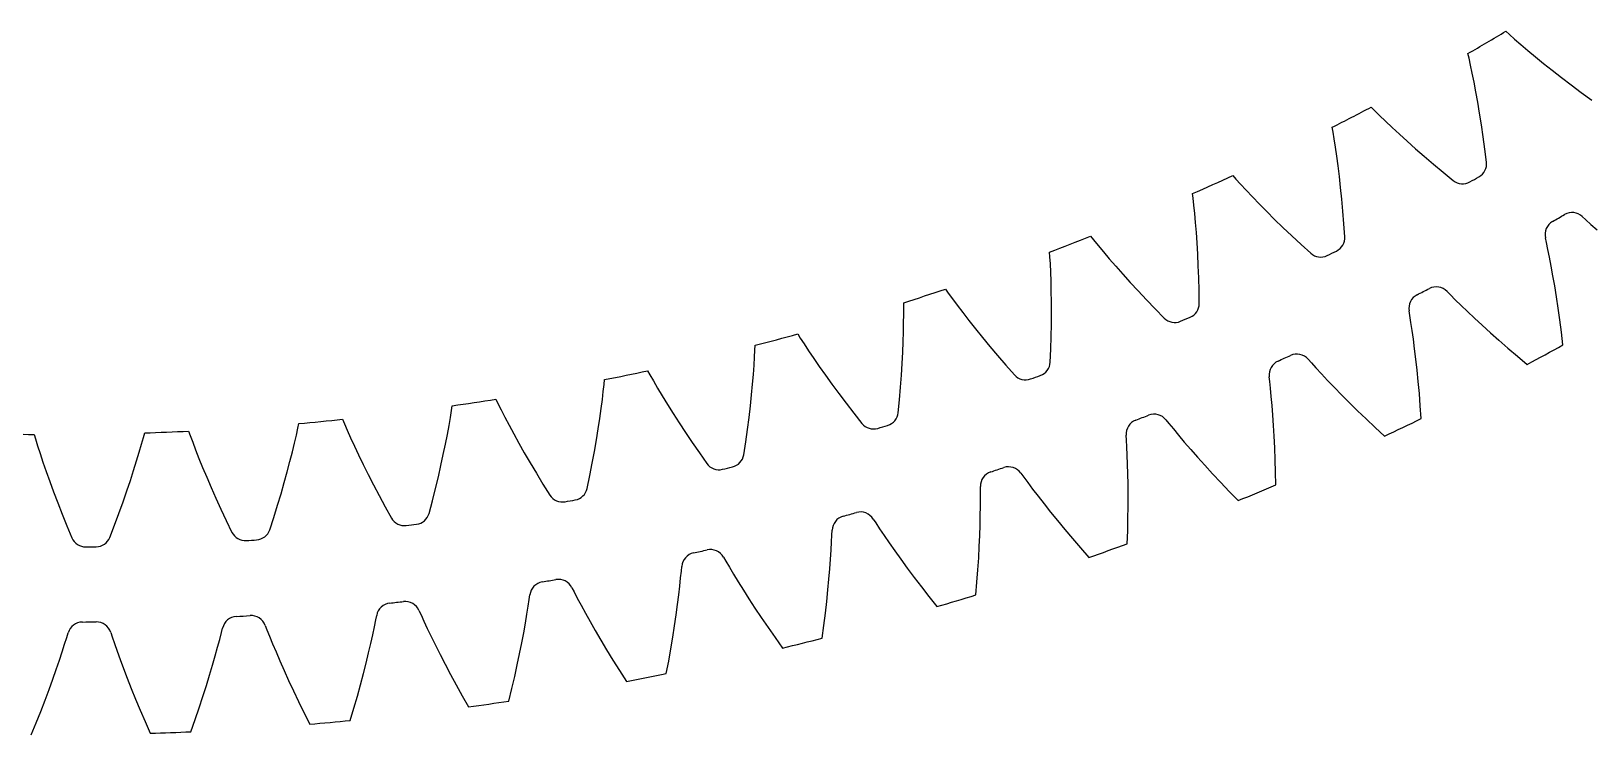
# Model space of a CAD drawing. Header units: millimetres. Extents: x -125 to 125, y -125 to 125.
# Drawn here: x -0.8 to 61.6, y -125 to -96.9 of the extents above; entities that cross this region are included whole.
import ezdxf

# ---------------------------------------------------------------- set-up
doc = ezdxf.new("R2010")
doc.units = ezdxf.units.MM

msp = doc.modelspace()

# ---------------------------------------------------------------- linework, layer by layer
at = {"layer": 'thin_ring_external'}
for p, q in [((61.199937, -104.300187), (61.342035, -104.425759)), ((61.342035, -104.425759), (61.547562, -104.610651)), ((61.547562, -104.610651), (61.790059, -104.825276)), ((59.764342, -105.33664), (59.726643, -105.150794)), ((59.8217, -105.607078), (59.764342, -105.33664)), ((59.886322, -105.924399), (59.8217, -105.607078)), ((59.954886, -106.277235), (59.886322, -105.924399)), ((60.025402, -106.659607), (59.954886, -106.277235)), ((60.096471, -107.067753), (60.025402, -106.659607)), ((60.167015, -107.499061), (60.096471, -107.067753)), ((55.794476, -107.289038), (55.929977, -107.421702)), ((55.929977, -107.421702), (56.125795, -107.616847)), ((56.125795, -107.616847), (56.357017, -107.843574)), ((56.357017, -107.843574), (56.615906, -108.092914)), ((60.236164, -107.951598), (60.167015, -107.499061)), ((54.307832, -108.250837), (54.279671, -108.063309)), ((54.351306, -108.523851), (54.307832, -108.250837)), ((56.615906, -108.092914), (56.898526, -108.359948)), ((56.898526, -108.359948), (57.202479, -108.641456)), ((60.303186, -108.423872), (60.236164, -107.951598)), ((60.367452, -108.914688), (60.303186, -108.423872)), ((54.399641, -108.844058), (54.351306, -108.523851)), ((54.450099, -109.199934), (54.399641, -108.844058)), ((57.202479, -108.641456), (57.526158, -108.935113)), ((57.526158, -108.935113), (57.868415, -109.239139)), ((60.428407, -109.423067), (60.367452, -108.914688)), ((54.501, -109.585408), (54.450099, -109.199934)), ((54.551135, -109.996651), (54.501, -109.585408)), ((57.868415, -109.239139), (58.228394, -109.552108)), ((58.228394, -109.552108), (58.605436, -109.872842)), ((50.243453, -109.997985), (50.372003, -110.137394)), ((50.372003, -110.137394), (50.557602, -110.342284)), ((50.557602, -110.342284), (50.776945, -110.580521)), ((54.599565, -110.430998), (54.551135, -109.996651)), ((58.605436, -109.872842), (58.999019, -110.200344)), ((48.709638, -110.88262), (48.691089, -110.693898)), ((48.739115, -111.157498), (48.709638, -110.88262)), ((50.776945, -110.580521), (51.022765, -110.842755)), ((51.022765, -110.842755), (51.291381, -111.123872)), ((54.645517, -110.886476), (54.599565, -110.430998)), ((54.688337, -111.361555), (54.645517, -110.886476)), ((48.771038, -111.479755), (48.739115, -111.157498)), ((48.803259, -111.837743), (48.771038, -111.479755)), ((51.291381, -111.123872), (51.580564, -111.420532)), ((51.580564, -111.420532), (51.888827, -111.730333)), ((54.727457, -111.855013), (54.688337, -111.361555)), ((48.83441, -112.225314), (48.803259, -111.837743)), ((48.863482, -112.63858), (48.83441, -112.225314)), ((51.888827, -111.730333), (52.215113, -112.051439)), ((52.215113, -112.051439), (52.558643, -112.38238)), ((54.762374, -112.365842), (54.727457, -111.855013)), ((44.561351, -112.41996), (44.682615, -112.565751)), ((44.682615, -112.565751), (44.85751, -112.77985)), ((44.85751, -112.77985), (45.064402, -113.028976)), ((48.889671, -113.074833), (48.863482, -112.63858)), ((52.558643, -112.38238), (52.918816, -112.721947)), ((52.918816, -112.721947), (53.295163, -113.069119)), ((42.984367, -113.225123), (42.975478, -113.0357)), ((42.99977, -113.501148), (42.984367, -113.225123)), ((45.064402, -113.028976), (45.296512, -113.303419)), ((45.296512, -113.303419), (45.550424, -113.597885)), ((48.912306, -113.532063), (48.889671, -113.074833)), ((43.015196, -113.824614), (42.99977, -113.501148)), ((43.029096, -114.183781), (43.015196, -113.824614)), ((45.550424, -113.597885), (45.824082, -113.908924)), ((45.824082, -113.908924), (46.116123, -114.234062)), ((48.930812, -114.00871), (48.912306, -113.532063)), ((48.944685, -114.503521), (48.930812, -114.00871)), ((38.762993, -114.548643), (38.876655, -114.700436)), ((38.876655, -114.700436), (39.04039, -114.923186)), ((43.040417, -114.572436), (43.029096, -114.183781)), ((43.04835, -114.986648), (43.040417, -114.572436)), ((46.116123, -114.234062), (46.425589, -114.571409)), ((46.425589, -114.571409), (46.751772, -114.919459)), ((48.953473, -115.015466), (48.944685, -114.503521)), ((37.146954, -115.272235), (37.147749, -115.082605)), ((37.148243, -115.548686), (37.146954, -115.272235)), ((39.04039, -114.923186), (39.234292, -115.182552)), ((39.234292, -115.182552), (39.452086, -115.468488)), ((43.052229, -115.423669), (43.04835, -114.986648)), ((46.751772, -114.919459), (47.094136, -115.276974)), ((47.094136, -115.276974), (47.452266, -115.642909)), ((37.142675, -116.231926), (37.147133, -115.872518)), ((37.147133, -115.872518), (37.148243, -115.548686)), ((39.452086, -115.468488), (39.690631, -115.775535)), ((39.690631, -115.775535), (39.94805, -116.100142)), ((43.045632, -116.358428), (43.051488, -115.881458)), ((43.051488, -115.881458), (43.052229, -115.423669)), ((32.863508, -116.378482), (32.96927, -116.535881)), ((32.96927, -116.535881), (33.121418, -116.766701)), ((37.134137, -116.620652), (37.142675, -116.231926)), ((39.94805, -116.100142), (40.223108, -116.439767)), ((40.223108, -116.439767), (40.514945, -116.792475)), ((43.034222, -116.853302), (43.045632, -116.358428)), ((31.199801, -117.29477), (31.212629, -117.018614)), ((31.212629, -117.018614), (31.223106, -116.829273)), ((33.121418, -116.766701), (33.301823, -117.035629)), ((33.301823, -117.035629), (33.504733, -117.332313)), ((37.102468, -117.471378), (37.120909, -117.034728)), ((37.120909, -117.034728), (37.134137, -116.620652)), ((40.514945, -116.792475), (40.822931, -117.156726)), ((40.822931, -117.156726), (41.146594, -117.531257)), ((43.016858, -117.365028), (43.034222, -116.853302)), ((31.159354, -117.976835), (31.182157, -117.618123)), ((31.182157, -117.618123), (31.199801, -117.29477)), ((33.504733, -117.332313), (33.727289, -117.65114)), ((33.727289, -117.65114), (33.967797, -117.988467)), ((37.078353, -117.928532), (37.102468, -117.471378)), ((41.146594, -117.531257), (41.485571, -117.915001)), ((25.169962, -118.734846), (25.196874, -118.459706)), ((25.196874, -118.459706), (25.217005, -118.271146)), ((26.878285, -117.904704), (26.975873, -118.067297)), ((26.975873, -118.067297), (27.116036, -118.305585)), ((27.116036, -118.305585), (27.282474, -118.583373)), ((31.096624, -118.777479), (31.130978, -118.364618)), ((31.130978, -118.364618), (31.159354, -117.976835)), ((33.967797, -117.988467), (34.225156, -118.341694)), ((34.225156, -118.341694), (34.498603, -118.708843)), ((37.011487, -118.898227), (37.048151, -118.404581)), ((37.048151, -118.404581), (37.078353, -117.928532)), ((25.094741, -119.413956), (25.135831, -119.056877)), ((25.135831, -119.056877), (25.169962, -118.734846)), ((27.282474, -118.583373), (27.46997, -118.890032)), ((27.46997, -118.890032), (27.675956, -119.219806)), ((31.055912, -119.212617), (31.096624, -118.777479)), ((34.498603, -118.708843), (34.787588, -119.088345)), ((34.787588, -119.088345), (35.091705, -119.478913)), ((36.968017, -119.408399), (37.011487, -118.898227)), ((19.074458, -119.865157), (19.115383, -119.591749)), ((19.115383, -119.591749), (19.145116, -119.404463)), ((20.822939, -119.123325), (20.912098, -119.290689)), ((20.912098, -119.290689), (21.039911, -119.535823)), ((21.039911, -119.535823), (21.191949, -119.821748)), ((25.046601, -119.799785), (25.094741, -119.413956)), ((27.675956, -119.219806), (27.898927, -119.568973)), ((27.898927, -119.568973), (28.137914, -119.93488)), ((30.954016, -120.141829), (31.008486, -119.667944)), ((31.008486, -119.667944), (31.055912, -119.212617)), ((35.091705, -119.478913), (35.410646, -119.879465)), ((12.984023, -120.411791), (13.02328, -120.226268)), ((14.713269, -120.031167), (14.793766, -120.202865)), ((14.793766, -120.202865), (14.908896, -120.454205)), ((18.964659, -120.53954), (19.023928, -120.185024)), ((19.023928, -120.185024), (19.074458, -119.865157)), ((21.191949, -119.821748), (21.363542, -120.137579)), ((21.363542, -120.137579), (21.552421, -120.477441)), ((24.928334, -120.642844), (24.991212, -120.210353)), ((24.991212, -120.210353), (25.046601, -119.799785)), ((28.137914, -119.93488), (28.392257, -120.315513)), ((28.392257, -120.315513), (28.661488, -120.709276)), ((30.892193, -120.632959), (30.954016, -120.141829)), ((0.635764, -121.108134), (0.693738, -120.927582)), ((2.394813, -120.905857), (2.457379, -121.084869)), ((6.750192, -121.185501), (6.818788, -120.917693)), ((6.818788, -120.917693), (6.867467, -120.734416)), ((8.565214, -120.625861), (8.636838, -120.801446)), ((8.636838, -120.801446), (8.738984, -121.058337)), ((12.862393, -120.999623), (12.92919, -120.682753)), ((12.92919, -120.682753), (12.984023, -120.411791)), ((14.908896, -120.454205), (15.046135, -120.74752)), ((15.046135, -120.74752), (15.201378, -121.071702)), ((18.8206, -121.329611), (18.896881, -120.922407)), ((18.896881, -120.922407), (18.964659, -120.53954)), ((21.552421, -120.477441), (21.757272, -120.837538)), ((21.757272, -120.837538), (21.977264, -121.215171)), ((24.857721, -121.095155), (24.928334, -120.642844)), ((28.661488, -120.709276), (28.945266, -121.114863)), ((30.822731, -121.140246), (30.892193, -120.632959)), ((0.454817, -121.680496), (0.553583, -121.37209)), ((0.553583, -121.37209), (0.635764, -121.108134)), ((2.457379, -121.084869), (2.546274, -121.346641)), ((2.546274, -121.346641), (2.652884, -121.652423)), ((6.572186, -121.845169), (6.667302, -121.498547)), ((6.667302, -121.498547), (6.750192, -121.185501)), ((8.738984, -121.058337), (8.861068, -121.358277)), ((8.861068, -121.358277), (8.999556, -121.689962)), ((12.697861, -121.729557), (12.7851, -121.350649)), ((12.7851, -121.350649), (12.862393, -120.999623)), ((15.201378, -121.071702), (15.372657, -121.420765)), ((15.372657, -121.420765), (15.558854, -121.790852)), ((18.735721, -121.758328), (18.8206, -121.329611)), ((21.977264, -121.215171), (22.211839, -121.608294)), ((24.692306, -122.052974), (24.779125, -121.565642)), ((24.779125, -121.565642), (24.857721, -121.095155)), ((28.945266, -121.114863), (29.243338, -121.531178)), ((0.216699, -122.389843), (0.342126, -122.021809)), ((0.342126, -122.021809), (0.454817, -121.680496)), ((2.652884, -121.652423), (2.774255, -121.990747)), ((2.774255, -121.990747), (2.90904, -122.355458)), ((6.348301, -122.616429), (6.465714, -122.219128)), ((6.465714, -122.219128), (6.572186, -121.845169)), ((8.999556, -121.689962), (9.152788, -122.047315)), ((9.152788, -122.047315), (9.319845, -122.426427)), ((12.494229, -122.556158), (12.600888, -122.132335)), ((12.600888, -122.132335), (12.697861, -121.729557)), ((15.558854, -121.790852), (15.759277, -122.179225)), ((15.759277, -122.179225), (15.973474, -122.583813)), ((18.539588, -122.672303), (18.642105, -122.206444)), ((18.642105, -122.206444), (18.735721, -121.758328)), ((22.211839, -121.608294), (22.460613, -122.01529)), ((22.460613, -122.01529), (22.723311, -122.434838)), ((24.597032, -122.556053), (24.692306, -122.052974)), ((-0.070175, -123.191367), (0.079152, -122.780631)), ((0.079152, -122.780631), (0.216699, -122.389843)), ((2.90904, -122.355458), (3.056522, -122.742606)), ((3.056522, -122.742606), (3.21629, -123.149394)), ((6.220141, -123.034254), (6.348301, -122.616429)), ((9.319845, -122.426427), (9.500176, -122.824527)), ((9.500176, -122.824527), (9.693435, -123.239524)), ((12.377854, -122.998909), (12.494229, -122.556158)), ((15.973474, -122.583813), (16.201141, -123.002981)), ((18.427999, -123.154567), (18.539588, -122.672303)), ((22.723311, -122.434838), (22.999738, -122.86583)), ((-0.231099, -123.61994), (-0.070175, -123.191367)), ((3.21629, -123.149394), (3.388107, -123.573718)), ((5.931816, -123.923459), (6.08131, -123.470485)), ((6.08131, -123.470485), (6.220141, -123.034254)), ((9.693435, -123.239524), (9.899403, -123.66977)), ((12.115615, -123.934863), (12.251684, -123.458926)), ((12.251684, -123.458926), (12.377854, -122.998909)), ((16.201141, -123.002981), (16.442074, -123.435395)), ((16.442074, -123.435395), (16.696134, -123.879938)), ((18.307161, -123.652124), (18.427999, -123.154567)), ((-0.587426, -124.524268), (-0.403527, -124.06469)), ((-0.403527, -124.06469), (-0.231099, -123.61994)), ((3.388107, -123.573718), (3.571838, -124.013919)), ((3.571838, -124.013919), (3.767413, -124.468651)), ((5.771623, -124.391828), (5.931816, -123.923459)), ((9.899403, -123.66977), (10.117942, -124.113922)), ((11.96953, -124.425602), (12.115615, -123.934863)), ((-0.782799, -124.997549), (-0.587426, -124.524268)), ((3.767413, -124.468651), (3.97481, -124.936788)), ((5.600671, -124.874467), (5.771623, -124.391828)), ((10.117942, -124.113922), (10.348971, -124.570859))]:
    msp.add_line(p, q, dxfattribs=at)
for centre, radius, start, end in [((60.78897, -104.737344), 0.6, 46.76868, 120.13064), ((60.310715, -105.013464), 0.6, 119.86936, 193.23132), ((0, 0), 120.5, 299.86936, 300.13064), ((0, 0), 120.5, 296.94253, 297.203811), ((55.361723, -107.704641), 0.6, 43.841851, 117.203811), ((54.869993, -107.955981), 0.6, 116.94253, 190.30449), ((0, 0), 125, 298.163689, 298.909482), ((49.286122, -110.616853), 0.6, 114.015701, 187.377661), ((0, 0), 120.5, 294.015701, 294.276982), ((49.790044, -110.390948), 0.6, 40.915022, 114.276982), ((0, 0), 120.5, 291.088872, 291.350153), ((44.088469, -112.789259), 0.6, 37.988193, 111.350153), ((43.573669, -112.989138), 0.6, 111.088872, 184.450832), ((0, 0), 125, 295.23686, 295.982652), ((37.747537, -115.066648), 0.6, 108.162042, 181.524003), ((0, 0), 120.5, 288.162042, 288.423323), ((38.271871, -114.893315), 0.6, 35.061363, 108.423323), ((0, 0), 125, 292.310031, 293.055823), ((31.822926, -116.843962), 0.6, 105.235213, 178.597173), ((0, 0), 120.5, 285.235213, 285.496494), ((32.355427, -116.697628), 0.6, 32.134534, 105.496494), ((25.815293, -118.316443), 0.6, 102.308384, 175.670344), ((0, 0), 120.5, 282.308384, 282.569665), ((26.354571, -118.19749), 0.6, 29.207705, 102.569665), ((0, 0), 125, 289.383201, 290.128994), ((19.740311, -119.48025), 0.6, 99.381555, 172.743515), ((0, 0), 120.5, 279.381555, 279.642836), ((20.284959, -119.388988), 0.6, 26.280875, 99.642836), ((0, 0), 120.5, 276.454725, 276.716006), ((14.162425, -120.269014), 0.6, 23.354046, 96.716006), ((0, 0), 125, 286.456372, 287.202165), ((7.451828, -120.87051), 0.6, 93.527896, 166.889856), ((0, 0), 120.5, 273.527896, 273.789177), ((8.002944, -120.835272), 0.6, 20.427217, 93.789177), ((13.613828, -120.332347), 0.6, 96.454725, 169.816686), ((1.270388, -121.093336), 0.6, 90.601067, 163.963027), ((0, 0), 120.5, 270.601067, 270.862348), ((1.822584, -121.086284), 0.6, 17.500388, 90.862348), ((0, 0), 125, 283.529543, 284.275335), ((0, 0), 125, 280.602714, 281.348506), ((0, 0), 125, 277.675884, 278.421677), ((0, 0), 125, 274.749055, 275.494847), ((0, 0), 125, 271.822226, 272.568018)]:
    msp.add_arc(centre, radius, start, end, dxfattribs=at)
at = {"layer": 'thin_ring_internal'}
for p, q in [((58.143689, -96.893299), (58.286368, -97.02119)), ((58.286368, -97.02119), (58.496727, -97.207108)), ((58.496727, -97.207108), (58.7451, -97.422753)), ((56.673214, -97.972234), (56.630389, -97.785475)), ((58.7451, -97.422753), (59.023164, -97.659461)), ((59.023164, -97.659461), (59.326675, -97.912451)), ((56.734045, -98.246308), (56.673214, -97.972234)), ((56.802484, -98.568035), (56.734045, -98.246308)), ((59.326675, -97.912451), (59.653042, -98.178576)), ((59.653042, -98.178576), (60.000524, -98.455556)), ((60.000524, -98.455556), (60.367872, -98.741632)), ((56.874976, -98.925938), (56.802484, -98.568035)), ((56.949396, -99.31399), (56.874976, -98.925938)), ((60.367872, -98.741632), (60.754151, -99.035393)), ((60.754151, -99.035393), (61.158637, -99.335668)), ((57.024243, -99.728401), (56.949396, -99.31399)), ((57.098364, -100.166542), (57.024243, -99.728401)), ((61.158637, -99.335668), (61.579169, -99.642439)), ((52.76566, -99.923897), (52.901142, -100.059388)), ((52.901142, -100.059388), (53.101035, -100.256516)), ((53.101035, -100.256516), (53.337261, -100.485403)), ((57.170828, -100.62647), (57.098364, -100.166542)), ((51.23846, -100.92092), (51.205897, -100.732101)), ((51.284233, -101.197907), (51.23846, -100.92092)), ((53.337261, -100.485403), (53.601984, -100.736942)), ((53.601984, -100.736942), (53.891226, -101.006129)), ((53.891226, -101.006129), (54.202573, -101.28968)), ((57.24085, -101.106682), (57.170828, -100.62647)), ((51.335, -101.522891), (51.284233, -101.197907)), ((51.38784, -101.884219), (51.335, -101.522891)), ((54.202573, -101.28968), (54.534411, -101.585222)), ((54.534411, -101.585222), (54.885589, -101.890932)), ((57.307756, -101.605978), (57.24085, -101.106682)), ((57.372578, -102.12246), (57.307756, -101.605978)), ((51.440957, -102.275756), (51.38784, -101.884219)), ((54.885589, -101.890932), (55.255249, -102.20535)), ((55.255249, -102.20535), (55.642733, -102.527265)), ((47.230158, -102.656282), (47.358038, -102.79897)), ((47.358038, -102.79897), (47.546868, -103.006719)), ((51.493062, -102.693636), (51.440957, -102.275756)), ((51.543146, -103.135171), (51.493062, -102.693636)), ((55.642733, -102.527265), (56.045885, -102.856543)), ((45.65079, -103.568419), (45.628587, -103.378102)), ((47.546868, -103.006719), (47.770242, -103.248165)), ((47.770242, -103.248165), (48.020833, -103.513785)), ((48.020833, -103.513785), (48.294944, -103.798366)), ((51.590385, -103.598369), (51.543146, -103.135171)), ((45.681369, -103.847491), (45.65079, -103.568419)), ((45.714313, -104.174763), (45.681369, -103.847491)), ((48.294944, -103.798366), (48.590343, -104.098496)), ((48.590343, -104.098496), (48.905546, -104.411718)), ((51.634079, -104.081689), (51.590385, -103.598369)), ((51.673619, -104.583894), (51.634079, -104.081689)), ((45.747342, -104.538437), (45.714313, -104.174763)), ((45.778999, -104.932291), (45.747342, -104.538437)), ((48.905546, -104.411718), (49.239505, -104.73615)), ((49.239505, -104.73615), (49.591443, -105.070285)), ((51.71014, -105.103145), (51.673619, -104.583894)), ((41.553702, -105.0823), (41.6736, -105.231759)), ((41.6736, -105.231759), (41.850803, -105.44951)), ((45.808205, -105.352393), (45.778999, -104.932291)), ((45.834103, -105.796004), (45.808205, -105.352393)), ((49.591443, -105.070285), (49.96077, -105.41288)), ((39.92688, -105.906828), (39.915103, -105.715583)), ((39.942173, -106.187154), (39.92688, -105.906828)), ((41.850803, -105.44951), (42.060658, -105.702794)), ((42.060658, -105.702794), (42.29637, -105.981702)), ((42.29637, -105.981702), (42.554531, -106.280827)), ((45.855976, -106.261091), (45.834103, -105.796004)), ((49.96077, -105.41288), (50.345339, -105.763682)), ((39.957196, -106.515736), (39.942173, -106.187154)), ((39.970316, -106.880672), (39.957196, -106.515736)), ((42.554531, -106.280827), (42.833099, -106.596641)), ((42.833099, -106.596641), (43.130727, -106.926609)), ((45.873211, -106.746075), (45.855976, -106.261091)), ((35.753234, -107.194712), (35.864791, -107.350495)), ((39.980417, -107.275666), (39.970316, -106.880672)), ((43.130727, -106.926609), (43.446471, -107.268794)), ((45.885268, -107.24969), (45.873211, -106.746075)), ((45.893378, -107.770161), (45.885268, -107.24969)), ((34.083812, -107.92917), (34.082497, -107.737567)), ((35.864791, -107.350495), (36.029838, -107.577598)), ((36.029838, -107.577598), (36.225549, -107.841964)), ((36.225549, -107.841964), (36.445678, -108.133328)), ((39.986639, -107.696736), (39.980417, -107.275666)), ((39.988273, -108.1411), (39.986639, -107.696736)), ((43.446471, -107.268794), (43.779637, -107.621649)), ((43.779637, -107.621649), (44.129704, -107.983902)), ((34.080831, -108.538825), (34.083775, -108.209913)), ((34.083775, -108.209913), (34.083812, -107.92917)), ((36.445678, -108.133328), (36.687119, -108.446105)), ((36.687119, -108.446105), (36.948025, -108.77666)), ((39.984716, -108.606687), (39.988273, -108.1411)), ((44.129704, -107.983902), (44.494542, -108.355182)), ((29.846064, -108.987212), (29.948947, -109.148855)), ((34.062519, -109.298889), (34.074003, -108.903932)), ((34.074003, -108.903932), (34.080831, -108.538825)), ((36.948025, -108.77666), (37.22719, -109.122389)), ((37.22719, -109.122389), (37.523776, -109.481305)), ((39.959977, -109.595411), (39.97544, -109.091889)), ((39.97544, -109.091889), (39.984716, -108.606687)), ((28.123657, -109.90973), (28.139025, -109.629409)), ((28.139025, -109.629409), (28.148175, -109.43802)), ((29.948947, -109.148855), (30.101346, -109.384633)), ((30.101346, -109.384633), (30.282328, -109.659292)), ((30.282328, -109.659292), (30.486218, -109.962242)), ((34.023102, -110.16346), (34.045737, -109.719671)), ((34.045737, -109.719671), (34.062519, -109.298889)), ((37.523776, -109.481305), (37.837176, -109.851828)), ((39.939652, -110.115548), (39.959977, -109.595411)), ((28.075999, -110.602181), (28.102756, -110.237991)), ((28.102756, -110.237991), (28.123657, -109.90973)), ((30.486218, -109.962242), (30.710218, -110.287737)), ((30.710218, -110.287737), (30.952683, -110.632046)), ((33.994125, -110.628158), (34.023102, -110.16346)), ((37.837176, -109.851828), (38.166938, -110.232657)), ((38.166938, -110.232657), (38.510956, -110.623306)), ((22.079606, -111.281534), (22.11026, -111.00247)), ((22.11026, -111.00247), (22.129848, -110.811867)), ((23.849822, -110.454452), (23.943724, -110.621472)), ((23.943724, -110.621472), (24.08302, -110.86522)), ((24.08302, -110.86522), (24.248733, -111.149353)), ((28.003229, -111.415158), (28.042964, -110.995921)), ((28.042964, -110.995921), (28.075999, -110.602181)), ((30.952683, -110.632046), (31.212551, -110.992504)), ((31.212551, -110.992504), (31.489095, -111.367082)), ((33.958366, -111.11213), (33.994125, -110.628158)), ((17.782402, -111.592052), (17.867044, -111.763951)), ((21.994206, -111.970349), (22.040811, -111.608164)), ((22.040811, -111.608164), (22.079606, -111.281534)), ((24.248733, -111.149353), (24.435775, -111.462985)), ((24.435775, -111.462985), (24.641665, -111.800227)), ((27.956393, -111.857049), (28.003229, -111.415158)), ((31.489095, -111.367082), (31.781793, -111.754166)), ((33.86673, -112.132307), (33.915429, -111.614056)), ((33.915429, -111.614056), (33.958366, -111.11213)), ((15.969662, -112.32123), (16.01551, -112.044256)), ((16.01551, -112.044256), (16.045477, -111.855007)), ((17.867044, -111.763951), (17.992821, -112.014942)), ((17.992821, -112.014942), (18.142771, -112.3077)), ((21.939718, -112.361698), (21.994206, -111.970349)), ((24.641665, -111.800227), (24.864966, -112.157263)), ((24.864966, -112.157263), (25.104762, -112.531375)), ((27.902082, -112.319472), (27.956393, -111.857049)), ((31.781793, -111.754166), (32.090266, -112.152435)), ((32.090266, -112.152435), (32.412438, -112.561288)), ((5.50662, -112.865748), (5.57201, -113.045852)), ((9.812058, -113.025716), (9.872963, -112.751659)), ((9.872963, -112.751659), (9.91322, -112.564329)), ((11.661913, -112.396618), (11.737041, -112.572882)), ((11.737041, -112.572882), (11.848924, -112.830368)), ((11.848924, -112.830368), (11.982663, -113.130877)), ((15.846773, -113.004354), (15.913087, -112.645254)), ((15.913087, -112.645254), (15.969662, -112.32123)), ((18.142771, -112.3077), (18.312406, -112.631079)), ((18.312406, -112.631079), (18.499572, -112.979061)), ((21.80625, -113.216813), (21.877148, -112.778139)), ((21.877148, -112.778139), (21.939718, -112.361698)), ((25.104762, -112.531375), (25.360438, -112.920495)), ((27.769665, -113.299601), (27.839948, -112.800769)), ((27.839948, -112.800769), (27.902082, -112.319472)), ((-0.665107, -112.998043), (-0.60965, -113.181449)), ((-0.60965, -113.181449), (-0.526514, -113.4496)), ((-0.526514, -113.4496), (-0.426345, -113.762902)), ((3.533597, -113.708809), (3.625171, -113.392888)), ((3.625171, -113.392888), (3.700951, -113.122566)), ((3.700951, -113.122566), (3.751378, -112.937714)), ((5.57201, -113.045852), (5.669665, -113.309063)), ((5.669665, -113.309063), (5.786794, -113.616428)), ((9.652048, -113.701109), (9.737873, -113.346167)), ((9.737873, -113.346167), (9.812058, -113.025716)), ((11.982663, -113.130877), (12.134385, -113.463037)), ((12.134385, -113.463037), (12.30227, -113.820721)), ((15.685777, -113.804546), (15.770996, -113.392143)), ((15.770996, -113.392143), (15.846773, -113.004354)), ((18.499572, -112.979061), (18.703043, -113.347759)), ((18.703043, -113.347759), (18.922051, -113.734407)), ((21.726768, -113.67558), (21.80625, -113.216813)), ((25.360438, -112.920495), (25.631561, -113.322986)), ((25.631561, -113.322986), (25.917825, -113.737505)), ((27.692737, -113.814419), (27.769665, -113.299601)), ((-0.426345, -113.762902), (-0.311751, -114.109627)), ((-0.311751, -114.109627), (-0.183876, -114.483486)), ((3.310901, -114.435747), (3.428517, -114.058535)), ((3.428517, -114.058535), (3.533597, -113.708809)), ((5.786794, -113.616428), (5.920151, -113.956377)), ((5.920151, -113.956377), (6.068252, -114.322695)), ((9.447594, -114.491315), (9.555206, -114.084181)), ((9.555206, -114.084181), (9.652048, -113.701109)), ((12.30227, -113.820721), (12.485302, -114.19998)), ((15.59103, -114.238694), (15.685777, -113.804546)), ((18.922051, -113.734407), (19.156095, -114.136909)), ((21.638444, -114.152765), (21.726768, -113.67558)), ((25.917825, -113.737505), (26.217189, -114.163342)), ((-0.183876, -114.483486), (-0.043295, -114.880444)), ((3.181216, -114.836397), (3.310901, -114.435747)), ((6.068252, -114.322695), (6.2303, -114.711384)), ((6.2303, -114.711384), (6.405836, -115.11961)), ((9.32928, -114.919641), (9.447594, -114.491315)), ((12.485302, -114.19998), (12.682869, -114.598011)), ((12.682869, -114.598011), (12.894584, -115.012693)), ((15.372362, -115.164085), (15.486613, -114.692435)), ((15.486613, -114.692435), (15.59103, -114.238694)), ((19.156095, -114.136909), (19.404834, -114.553605)), ((19.404834, -114.553605), (19.668034, -114.983139)), ((21.436098, -115.156864), (21.541024, -114.647015)), ((21.541024, -114.647015), (21.638444, -114.152765)), ((-0.043295, -114.880444), (0.109686, -115.297647)), ((0.109686, -115.297647), (0.274914, -115.732944)), ((2.88641, -115.697271), (3.039687, -115.257623)), ((3.039687, -115.257623), (3.181216, -114.836397)), ((6.405836, -115.11961), (6.594589, -115.545235)), ((9.060403, -115.831711), (9.20024, -115.367004)), ((9.20024, -115.367004), (9.32928, -114.919641)), ((12.894584, -115.012693), (13.120196, -115.442351)), ((15.248097, -115.652278), (15.372362, -115.164085)), ((19.668034, -114.983139), (19.943697, -115.424688)), ((0.274914, -115.732944), (0.452325, -116.184644)), ((2.721404, -116.153648), (2.88641, -115.697271)), ((6.594589, -115.545235), (6.796402, -115.986572)), ((6.796402, -115.986572), (7.011189, -116.442248)), ((8.909664, -116.312388), (9.060403, -115.831711)), ((13.120196, -115.442351), (13.359547, -115.885617)), ((13.359547, -115.885617), (13.610685, -116.341561)), ((15.115485, -116.155636), (15.248097, -115.652278)), ((0.452325, -116.184644), (0.641907, -116.651368)), ((2.544641, -116.625377), (2.721404, -116.153648)), ((7.011189, -116.442248), (7.237054, -116.911226)), ((8.749762, -116.807754), (8.909664, -116.312388)), ((0.641907, -116.651368), (0.841825, -117.131981)), ((2.357926, -117.111271), (2.544641, -116.625377))]:
    msp.add_line(p, q, dxfattribs=at)
for centre, radius, start, end in [((0, 0), 113, 300.07637, 300.967108), ((0, 0), 113, 296.945935, 297.836674), ((56.776013, -102.186567), 0.6, 299.057045, 6.133392), ((0, 0), 113, 293.8155, 294.706239), ((56.417098, -102.38516), 0.6, 231.779652, 298.855998), ((0, 0), 117.5, 298.855998, 299.057045), ((0, 0), 113, 290.685066, 291.575804), ((51.110963, -105.134578), 0.6, 295.926611, 3.002957), ((50.741739, -105.313275), 0.6, 228.649217, 295.725563), ((0, 0), 117.5, 295.725563, 295.926611), ((0, 0), 113, 287.554631, 288.445369), ((45.293379, -107.768826), 0.6, 292.796176, 359.872522), ((44.914947, -107.927094), 0.6, 225.518782, 292.595129), ((0, 0), 117.5, 292.595129, 292.796176), ((0, 0), 113, 284.424196, 285.314934), ((39.340621, -110.081449), 0.6, 289.665741, 356.742087), ((0, 0), 113, 281.293761, 282.1845), ((38.954111, -110.218815), 0.6, 222.388347, 289.464694), ((0, 0), 117.5, 289.464694, 289.665741), ((0, 0), 113, 278.163326, 279.054065), ((33.270456, -112.065547), 0.6, 286.535306, 353.611653), ((0, 0), 113, 271.902457, 272.793195), ((0, 0), 113, 275.032892, 275.92363), ((32.877021, -112.1816), 0.6, 219.257913, 286.334259), ((0, 0), 117.5, 286.334259, 286.535306), ((0, 0), 113, 268.772022, 269.662761), ((27.100998, -113.715196), 0.6, 283.404871, 350.481218), ((26.701813, -113.809592), 0.6, 216.127478, 283.203824), ((0, 0), 117.5, 283.203824, 283.404871), ((20.850661, -115.025475), 0.6, 280.274437, 347.350783), ((20.446916, -115.097931), 0.6, 212.997043, 280.073389), ((0, 0), 117.5, 280.073389, 280.274437), ((14.130998, -116.042772), 0.6, 209.866608, 276.942955), ((0, 0), 117.5, 276.942955, 277.144002), ((14.538096, -115.992473), 0.6, 277.144002, 344.220348), ((1.391619, -116.891717), 0.6, 203.605739, 270.682085), ((1.801775, -116.886114), 0.6, 270.883132, 337.959479), ((7.772907, -116.641296), 0.6, 206.736174, 273.81252), ((0, 0), 117.5, 273.81252, 274.013567), ((8.182145, -116.613303), 0.6, 274.013567, 341.089913), ((0, 0), 117.5, 270.682085, 270.883132)]:
    msp.add_arc(centre, radius, start, end, dxfattribs=at)

doc.saveas('drawing.dxf')
